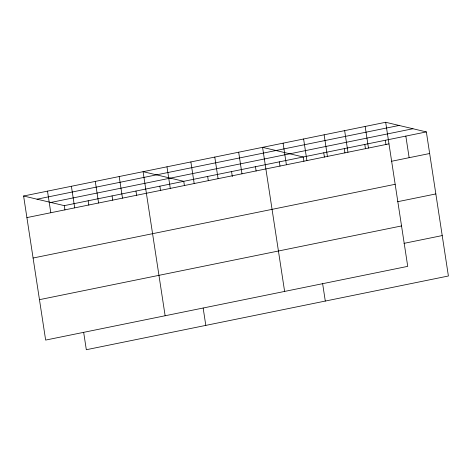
<?xml version="1.0" encoding="UTF-8"?>
<svg xmlns="http://www.w3.org/2000/svg" width="472" height="472" viewBox="0 0 472 472"><rect width="100%" height="100%" fill="white"/><g stroke="black" fill="none" stroke-linecap="round" stroke-linejoin="round"><path stroke-width="0.71" d="M385.677 122.277L407.725 266.361L45.648 340.082L23.6 196.004L385.677 122.277L426.352 131.918L448.4 275.996L86.323 349.722L83.674 332.4M37.023 199.184L399.1 125.458M50.852 202.458L412.929 128.738M23.6 196.004L64.275 205.639L426.352 131.918M26.904 217.598L388.981 143.877M391.453 161.294L429.656 153.512M33.087 258.019L395.164 184.292M397.636 201.709L435.845 193.933M39.465 299.667L401.536 225.94M404.008 243.357L442.217 235.575M405.837 136.095L409.141 157.689M385.317 140.272L385.978 144.591M365.157 126.455L368.467 148.055M364.797 144.45L365.458 148.768M344.643 130.632L347.947 152.232M344.283 148.627L344.943 152.946M324.122 134.815L327.426 156.409M323.762 152.804L324.423 157.123M303.608 138.992L306.912 160.586M303.909 161.3L303.248 156.981L262.574 147.347L284.616 291.425M322.642 283.737L325.296 301.059M283.088 143.169L286.392 164.763M279.347 161.849L280.008 166.168M255.452 166.716L256.113 171.035M238.673 152.214L241.977 173.808M231.557 171.578L232.324 176.622M214.778 157.076L218.082 178.676M207.656 176.445L208.317 180.764M190.877 161.943L194.187 183.537M184.422 185.632L183.761 181.313L143.087 171.672L165.135 315.756M203.161 308.068L205.81 325.391M166.982 166.811L170.286 188.405M159.866 186.18L160.527 190.499M135.965 191.042L136.626 195.361M119.186 176.54L122.496 198.14M112.07 195.91L112.731 200.228M95.291 181.407L98.595 203.001M88.175 200.777L88.836 205.096M71.396 186.275L74.7 207.869M64.275 205.639L64.935 209.963M47.495 191.136L50.799 212.736"/></g></svg>
